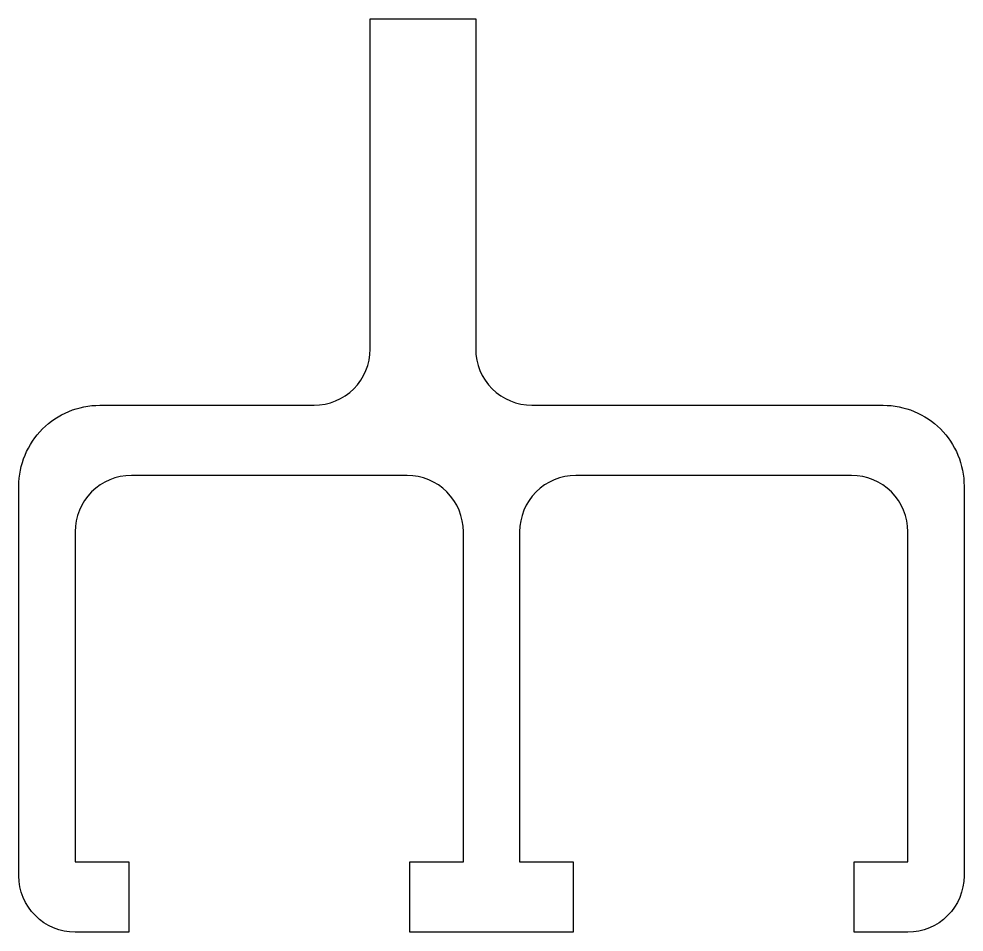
# Model space of a CAD drawing. Extents: x 1170.2 to 1197.1, y 1160.2 to 1186.2.
import ezdxf

# ---------------------------------------------------------------- set-up
doc = ezdxf.new("R2010")
doc.units = 0
doc.layers.add('ANA', color=220, linetype='CONTINUOUS')

msp = doc.modelspace()

# ---------------------------------------------------------------- linework, layer by layer
at = {"layer": 'ANA'}
msp.add_lwpolyline([(1182.802, 1171.597, 0.414214), (1181.202, 1173.197), (1173.352, 1173.197, 0.414214), (1171.752, 1171.597), (1171.752, 1162.197), (1173.277, 1162.197), (1173.277, 1160.197), (1171.752, 1160.197, -0.414214), (1170.152, 1161.797), (1170.152, 1172.897, -0.414214), (1172.452, 1175.197), (1178.552, 1175.197, 0.414214), (1180.152, 1176.797), (1180.152, 1186.197), (1183.152, 1186.197), (1183.152, 1176.797, 0.414214), (1184.752, 1175.197), (1194.752, 1175.197, -0.414214), (1197.052, 1172.897), (1197.052, 1161.797, -0.414214), (1195.452, 1160.197), (1193.927, 1160.197), (1193.927, 1162.197), (1195.452, 1162.197), (1195.452, 1171.597, 0.414214), (1193.852, 1173.197), (1186.002, 1173.197, 0.414214), (1184.402, 1171.597), (1184.402, 1162.197), (1185.927, 1162.197), (1185.927, 1160.197), (1181.277, 1160.197), (1181.277, 1162.197), (1182.802, 1162.197)], format="xyb", close=True, dxfattribs=at)

doc.saveas('drawing.dxf')
